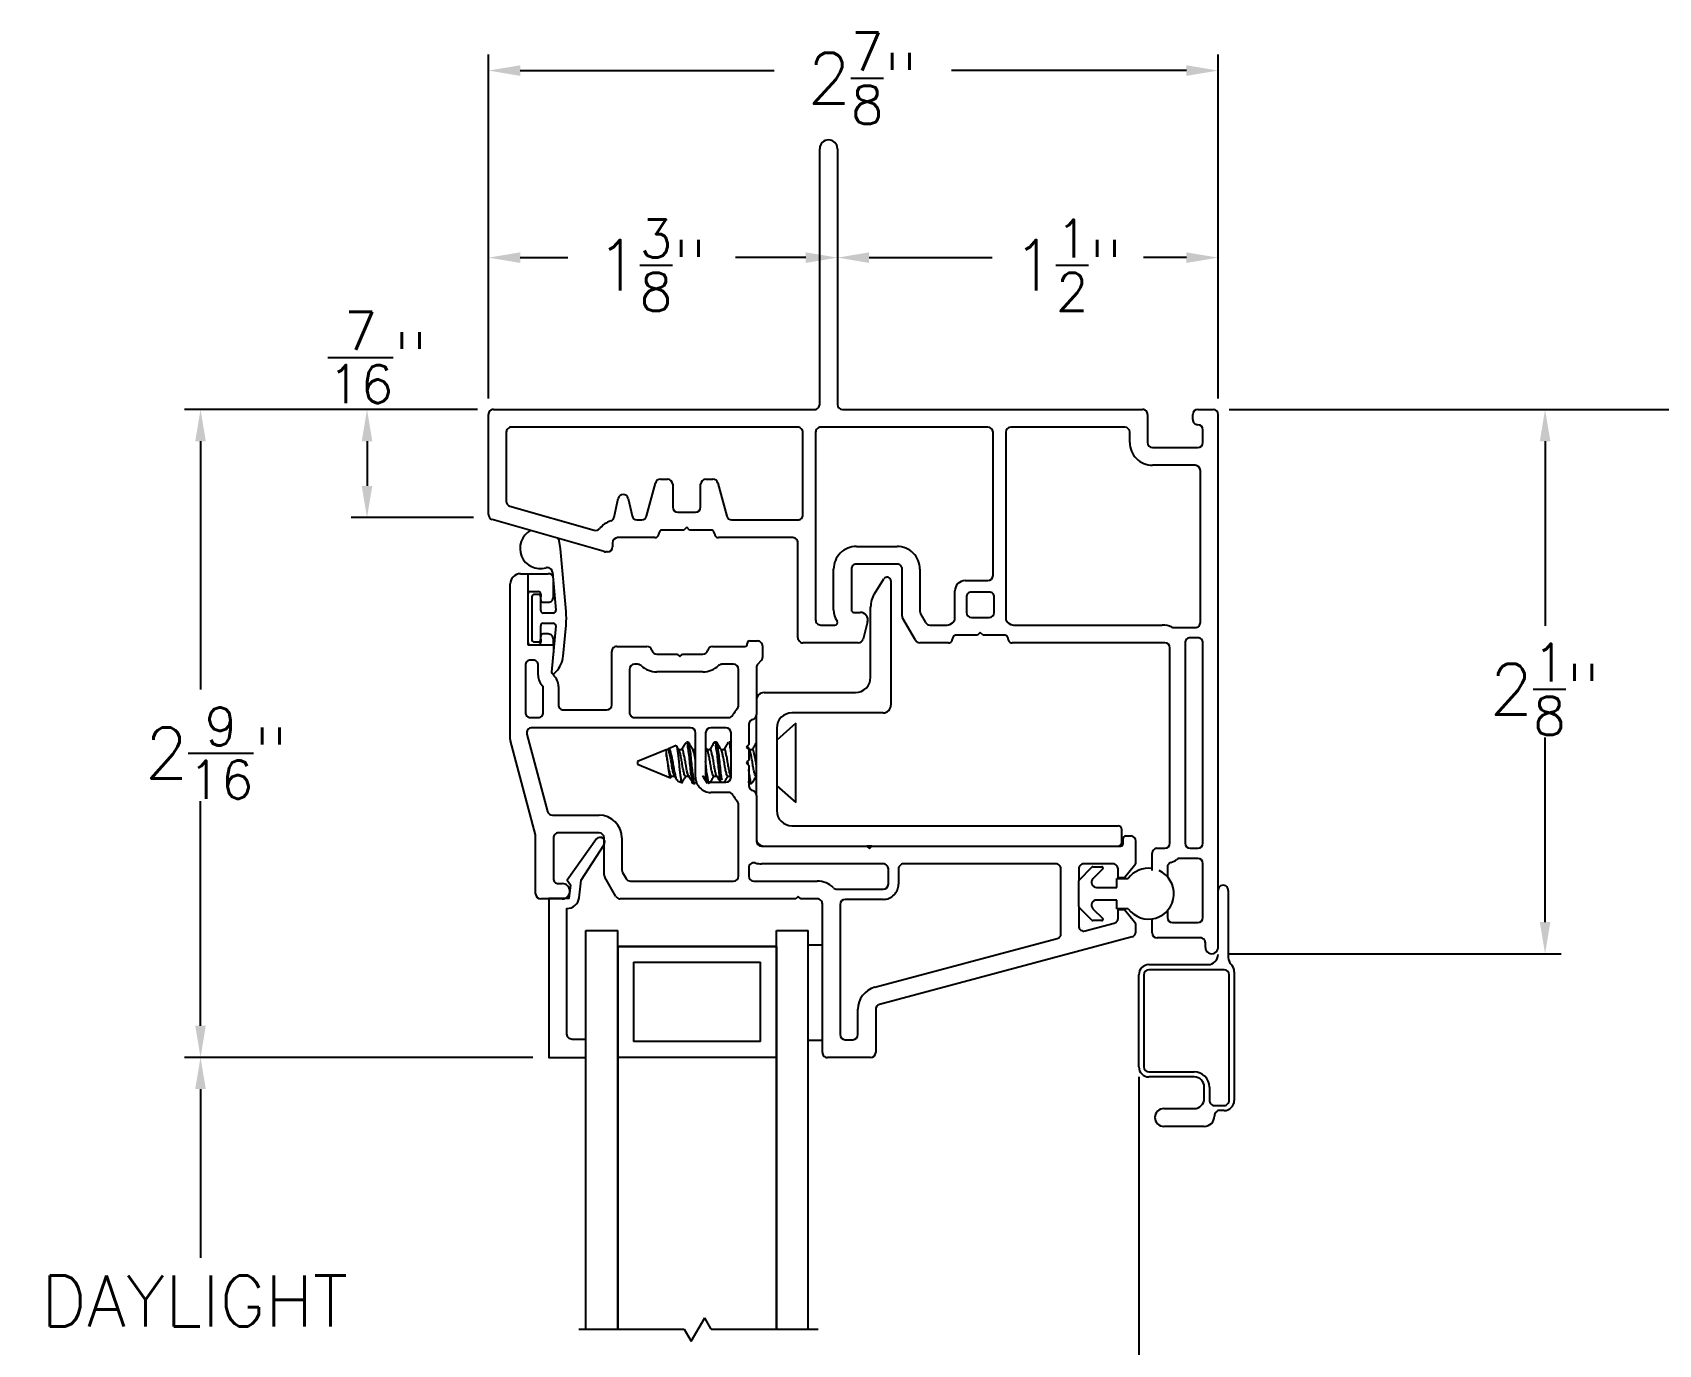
# Model space of a CAD drawing. Extents: x 50.9 to 61.7, y 12.6 to 36.7.
# Drawn here: x 50.85 to 57.26, y 31.52 to 36.69 of the extents above; entities that cross this region are included whole.
import ezdxf

# ---------------------------------------------------------------- set-up
doc = ezdxf.new("R2010")
doc.units = 0
doc.header["$LTSCALE"] = 0.3
doc.header["$MEASUREMENT"] = 0
doc.layers.get('0').update_dxf_attribs({"linetype": 'CONTINUOUS'})
doc.layers.get('Defpoints').update_dxf_attribs({"linetype": 'CONTINUOUS'})
doc.layers.add('VA5000$0$SECTION', color=7, linetype='CONTINUOUS')
doc.styles.add('ARCHITECTURAL', font='simplex.shx', dxfattribs={"height": 0.2})
doc.dimstyles.new('DIM-MMSTACKED', dxfattribs={"dimscale": 0, "dimtxt": 0.125, "dimasz": 0.125, "dimexe": 0.063, "dimexo": 0.063, "dimgap": 0.07, "dimtad": 0, "dimtih": 1, "dimtoh": 1, "dimdec": 4, "dimzin": 4, "dimdsep": 46, "dimlunit": 4, "dimtxsty": 'ARCHITECTURAL', "dimcen": 0.02, "dimclrt": 7, "dimadec": 0, "dimazin": 0, "dimtfac": 0.75, "dimtdec": 4, "dimtmove": 2, "dimatfit": 3, "dimfxl": 0, "dimfrac": 1, "dimtolj": 1, "dimtzin": 4, "dimarcsym": 0})

# ---------------------------------------------------------------- blocks, each defined once
blk = doc.blocks.new('*D7')
at = {"color": 0, "lineweight": -2}
for p, q in [((54.0252, 36.1724), (54.0252, 35.7432)), ((55.5252, 35.2509), (55.5252, 35.8692)), ((54.1502, 35.8062), (54.6345, 35.8062)), ((55.4002, 35.8062), (55.2316, 35.8062))]:
    blk.add_line(p, q, dxfattribs=at)
at = {"color": 0}
for points in [[(54.1502, 35.8271), (54.1502, 35.7854), (54.0252, 35.8062)], [(55.4002, 35.8271), (55.4002, 35.7854), (55.5252, 35.8062)]]:
    blk.add_solid(points, dxfattribs=at)
at = {"layer": 'Defpoints', "color": 0}
for p in [(54.0252, 36.2354), (54.0252, 35.8062), (55.5252, 35.1879)]:
    blk.add_point(p, dxfattribs=at)
at = {"color": 7, "insert": (54.9331, 35.9562), "char_height": 0.2, "attachment_point": 2, "style": 'ARCHITECTURAL'}
blk.add_mtext('\\A1;1{\\H0.75x;\\S1/2;}"', dxfattribs=at)
blk = doc.blocks.new('*D9')
at = {"color": 0, "lineweight": -2}
for p, q in [((52.6502, 35.2509), (52.6502, 36.6063)), ((55.5252, 35.2509), (55.5252, 36.6063)), ((52.7752, 36.5433), (53.7756, 36.5433)), ((55.4002, 36.5433), (54.4752, 36.5433))]:
    blk.add_line(p, q, dxfattribs=at)
at = {"color": 0}
for points in [[(52.7752, 36.5641), (52.7752, 36.5224), (52.6502, 36.5433)], [(55.4002, 36.5641), (55.4002, 36.5224), (55.5252, 36.5433)]]:
    blk.add_solid(points, dxfattribs=at)
at = {"layer": 'Defpoints', "color": 0}
for p in [(52.6502, 36.5433), (52.6502, 35.1879), (55.5252, 35.1879)]:
    blk.add_point(p, dxfattribs=at)
at = {"color": 7, "insert": (54.1254, 36.6933), "char_height": 0.2, "attachment_point": 2, "style": 'ARCHITECTURAL'}
blk.add_mtext('\\A1;2{\\H0.75x;\\S7/8;}"', dxfattribs=at)
blk = doc.blocks.new('*D10')
at = {"color": 0, "lineweight": -2}
for p, q in [((52.6072, 35.2079), (51.4525, 35.2079)), ((51.5155, 35.0829), (51.5155, 34.1042)), ((51.5155, 32.7794), (51.5155, 33.6642)), ((52.8255, 32.6544), (51.4525, 32.6544))]:
    blk.add_line(p, q, dxfattribs=at)
at = {"color": 0}
for points in [[(51.4947, 35.0829), (51.5363, 35.0829), (51.5155, 35.2079)], [(51.4947, 32.7794), (51.5363, 32.7794), (51.5155, 32.6544)]]:
    blk.add_solid(points, dxfattribs=at)
at = {"layer": 'Defpoints', "color": 0}
for p in [(52.6702, 35.2079), (51.5155, 32.6544), (52.8885, 32.6544)]:
    blk.add_point(p, dxfattribs=at)
at = {"color": 7, "insert": (51.5785, 34.0342), "char_height": 0.2, "attachment_point": 2, "style": 'ARCHITECTURAL'}
blk.add_mtext('\\A1;2{\\H0.75x;\\S9/16;}"', dxfattribs=at)
blk = doc.blocks.new('*D13')
at = {"color": 0, "lineweight": -2}
for p, q in [((54.0252, 36.1724), (54.0252, 35.7432)), ((52.6502, 35.2509), (52.6502, 35.8692)), ((52.7752, 35.8062), (52.9627, 35.8062)), ((53.9002, 35.8062), (53.6241, 35.8062))]:
    blk.add_line(p, q, dxfattribs=at)
at = {"color": 0}
for points in [[(52.7752, 35.8271), (52.7752, 35.7854), (52.6502, 35.8062)], [(53.9002, 35.8271), (53.9002, 35.7854), (54.0252, 35.8062)]]:
    blk.add_solid(points, dxfattribs=at)
at = {"layer": 'Defpoints', "color": 0}
for p in [(54.0252, 36.2354), (52.6502, 35.8062), (52.6502, 35.1879)]:
    blk.add_point(p, dxfattribs=at)
at = {"color": 7, "insert": (53.2934, 35.9562), "char_height": 0.2, "attachment_point": 2, "style": 'ARCHITECTURAL'}
blk.add_mtext('\\A1;1{\\H0.75x;\\S3/8;}"', dxfattribs=at)
blk = doc.blocks.new('*D15')
at = {"color": 0, "lineweight": -2}
for p, q in [((52.8253, 32.6548), (51.4525, 32.6548)), ((51.5155, 32.5298), (51.5155, 31.8648)), ((51.5155, 30.5814), (51.5155, 31.1915)), ((52.8255, 30.4564), (51.4525, 30.4564))]:
    blk.add_line(p, q, dxfattribs=at)
at = {"color": 0}
for points in [[(51.4947, 32.5298), (51.5363, 32.5298), (51.5155, 32.6548)], [(51.4947, 30.5814), (51.5363, 30.5814), (51.5155, 30.4564)]]:
    blk.add_solid(points, dxfattribs=at)
at = {"layer": 'Defpoints', "color": 0}
for p in [(52.8883, 32.6548), (51.5155, 30.4564), (52.8885, 30.4564)]:
    blk.add_point(p, dxfattribs=at)
at = {"color": 7, "insert": (51.4919, 31.7948), "char_height": 0.2, "attachment_point": 2, "style": 'ARCHITECTURAL'}
blk.add_mtext('\\A1;DAYLIGHT\\POPENING', dxfattribs=at)
blk = doc.blocks.new('*D20')
at = {"color": 0, "lineweight": -2}
for p, q in [((55.5682, 35.2079), (60.5673, 35.2079)), ((60.5043, 35.0829), (60.5043, 32.1718)), ((60.5043, 28.0101), (60.5043, 31.4984)), ((55.5682, 27.8851), (60.5673, 27.8851))]:
    blk.add_line(p, q, dxfattribs=at)
at = {"color": 0}
for points in [[(60.4835, 35.0829), (60.5252, 35.0829), (60.5043, 35.2079)], [(60.4835, 28.0101), (60.5252, 28.0101), (60.5043, 27.8851)]]:
    blk.add_solid(points, dxfattribs=at)
at = {"layer": 'Defpoints', "color": 0}
for p in [(55.5052, 35.2079), (55.5052, 27.8851), (60.5043, 27.8851)]:
    blk.add_point(p, dxfattribs=at)
at = {"color": 7, "insert": (60.5043, 32.1018), "char_height": 0.2, "attachment_point": 2, "style": 'ARCHITECTURAL'}
blk.add_mtext('\\A1;FRAME\\PHEIGHT', dxfattribs=at)
blk = doc.blocks.new('*D22')
at = {"color": 0, "lineweight": -2}
for p, q in [((55.5682, 35.2079), (56.8766, 35.2079)), ((56.8136, 35.0829), (56.8136, 34.3554)), ((56.8136, 33.1879), (56.8136, 33.9154)), ((55.5632, 33.0629), (56.8766, 33.0629))]:
    blk.add_line(p, q, dxfattribs=at)
at = {"color": 0}
for points in [[(56.7928, 35.0829), (56.8345, 35.0829), (56.8136, 35.2079)], [(56.7928, 33.1879), (56.8345, 33.1879), (56.8136, 33.0629)]]:
    blk.add_solid(points, dxfattribs=at)
at = {"layer": 'Defpoints', "color": 0}
for p in [(55.5052, 35.2079), (55.5002, 33.0629), (56.8136, 33.0629)]:
    blk.add_point(p, dxfattribs=at)
at = {"color": 7, "insert": (56.8136, 34.2854), "char_height": 0.2, "attachment_point": 2, "style": 'ARCHITECTURAL'}
blk.add_mtext('\\A1;2{\\H0.75x;\\S1/8;}"', dxfattribs=at)
blk = doc.blocks.new('*D23')
at = {"color": 0, "lineweight": -2}
for p, q in [((52.6072, 35.2079), (52.1086, 35.2079)), ((52.1716, 35.0829), (52.1716, 34.9066)), ((52.5912, 34.7816), (52.1086, 34.7816))]:
    blk.add_line(p, q, dxfattribs=at)
at = {"color": 0}
for points in [[(52.1508, 35.0829), (52.1925, 35.0829), (52.1716, 35.2079)], [(52.1508, 34.9066), (52.1925, 34.9066), (52.1716, 34.7816)]]:
    blk.add_solid(points, dxfattribs=at)
at = {"layer": 'Defpoints', "color": 0}
for p in [(52.6702, 35.2079), (52.1716, 34.7816), (52.6542, 34.7816)]:
    blk.add_point(p, dxfattribs=at)
at = {"color": 7, "insert": (52.215, 35.5929), "char_height": 0.2, "attachment_point": 2, "style": 'ARCHITECTURAL'}
blk.add_mtext('\\A1;{\\H0.75x;\\S7/16;}"', dxfattribs=at)
blk = doc.blocks.new('VA5000')
at = {"layer": 'VA5000$0$SECTION', "linetype": 'Continuous'}
blk.add_lwpolyline([(-0.1501, -0.1874, 0.907322), (-0.1205, -0.2125), (-0.0053, -0.0493), (-0.0192, -0.0315), (-0.0125, 0.0231), (0.0665, 0.0231), (0.0665, 0.6491), (-0.0795, 0.6491), (-0.0795, 0.5781), (-0.0245, 0.5781, -0.414214), (-0.0045, 0.5581), (-0.0045, 0.0621, 0.385829), (-0.0521, 0.0206), (-0.0606, -0.0487), (-0.1503, -0.1878)], format="xyb", dxfattribs=at)

msp = doc.modelspace()

# ---------------------------------------------------------------- linework, layer by layer
for p, q in [((53.95519, 35.22793), (53.95519, 36.23543)), ((54.02519, 36.23543), (54.02519, 35.22793)), ((52.65019, 34.79362), (52.65019, 35.18793)), ((52.67019, 35.20793), (53.93519, 35.20793)), ((54.04519, 35.20793), (55.22719, 35.20793)), ((55.24719, 35.18793), (55.24719, 35.07793)), ((55.42519, 35.16793), (55.42519, 35.18793)), ((55.44519, 35.20793), (55.50519, 35.20793)), ((55.52519, 33.08793), (55.52519, 35.18793)), ((52.72019, 35.11793), (52.72019, 34.84637)), ((53.86919, 35.13793), (52.74019, 35.13793)), ((53.88919, 34.79293), (53.88919, 35.11793)), ((53.93919, 35.11793), (53.93919, 34.37843)), ((54.61819, 35.13793), (53.95919, 35.13793)), ((54.63819, 34.55343), (54.63819, 35.11793)), ((54.68819, 35.11793), (54.68819, 34.38441)), ((55.15719, 35.13793), (54.70819, 35.13793)), ((55.17719, 35.07793), (55.17719, 35.11793)), ((55.46519, 35.07793), (55.46519, 35.12793)), ((55.26719, 35.05793), (55.44519, 35.05793)), ((55.43519, 34.98793), (55.26719, 34.98793)), ((53.27329, 34.78776), (53.30821, 34.91811)), ((53.32753, 34.93293), (53.35619, 34.93293)), ((53.50619, 34.93293), (53.53484, 34.93293)), ((53.55416, 34.91811), (53.58909, 34.78776)), ((55.45519, 34.36843), (55.45519, 34.96793)), ((53.14519, 34.78337), (53.16157, 34.85726)), ((53.20062, 34.85726), (53.21584, 34.7886)), ((53.37619, 34.91293), (53.37619, 34.82293)), ((53.48619, 34.82293), (53.48619, 34.91293)), ((52.73467, 34.82714), (53.06726, 34.73178)), ((53.39619, 34.80293), (53.46619, 34.80293)), ((53.10648, 34.64771), (52.66467, 34.7744)), ((53.23537, 34.77293), (53.25397, 34.77293)), ((53.42019, 34.73293), (53.33619, 34.73293)), ((53.43119, 34.74393), (53.42019, 34.73293)), ((53.44219, 34.73293), (53.43119, 34.74393)), ((53.52619, 34.73293), (53.44219, 34.73293)), ((53.6084, 34.77293), (53.86919, 34.77293)), ((53.13919, 34.68293), (53.13919, 34.66693)), ((53.30619, 34.70293), (53.15919, 34.70293)), ((53.84919, 34.70293), (53.55619, 34.70293)), ((53.86919, 34.30843), (53.86919, 34.68293)), ((54.10019, 34.66843), (54.26019, 34.66843)), ((52.95598, 34.41183), (52.93439, 34.65862)), ((53.11919, 34.64693), (53.112, 34.64693)), ((54.26019, 34.59843), (54.10019, 34.59843)), ((52.77591, 34.56068), (52.80591, 34.56068)), ((52.80591, 34.56068), (52.80591, 34.28068)), ((52.80591, 34.56068), (52.88591, 34.56068)), ((52.90245, 34.56644), (52.91556, 34.41655)), ((54.01019, 34.41843), (54.01019, 34.57843)), ((54.08019, 34.57843), (54.08019, 34.41843)), ((54.17131, 34.48187), (54.20822, 34.54043)), ((54.28019, 34.39379), (54.28019, 34.57843)), ((54.35019, 34.57843), (54.35019, 34.41255)), ((54.52819, 34.53343), (54.61819, 34.53343)), ((52.73591, 33.90705), (52.73591, 34.52068)), ((52.81591, 34.49068), (52.84591, 34.49068)), ((52.82091, 34.46918), (52.82091, 34.30218)), ((52.84591, 34.47918), (52.83091, 34.47918)), ((52.85591, 34.48068), (52.85591, 34.46918)), ((52.85591, 34.41568), (52.85591, 34.46918)), ((52.90591, 34.46818), (52.90591, 34.52684)), ((54.23591, 34.53243), (54.23591, 34.04243)), ((54.48819, 34.38441), (54.48819, 34.49343)), ((54.62319, 34.48843), (54.55319, 34.48843)), ((52.86591, 34.44818), (52.88591, 34.44818)), ((52.9056, 34.40568), (52.86591, 34.40568)), ((54.09019, 34.40843), (54.11519, 34.40843)), ((54.15591, 34.15243), (54.15591, 34.42855)), ((54.53319, 34.46843), (54.53319, 34.40843)), ((54.64319, 34.40843), (54.64319, 34.46843)), ((52.85591, 34.30218), (52.85591, 34.35568)), ((52.86591, 34.36568), (52.90558, 34.36568)), ((52.91554, 34.35477), (52.89888, 34.17213)), ((52.94474, 34.23625), (52.95588, 34.35844)), ((53.95919, 34.35843), (54.01535, 34.35843)), ((54.14416, 34.37067), (54.1261, 34.30326)), ((54.33215, 34.29843), (54.28286, 34.38379)), ((54.35286, 34.40255), (54.37256, 34.36843)), ((54.38988, 34.35843), (54.45783, 34.35843)), ((54.46783, 34.36111), (54.47819, 34.36709)), ((54.55319, 34.38843), (54.62319, 34.38843)), ((54.69819, 34.36709), (54.70854, 34.36111)), ((54.71854, 34.35843), (55.30519, 34.35843)), ((55.35101, 34.34843), (55.43519, 34.34843)), ((52.80591, 34.28068), (52.81591, 34.28068)), ((52.81591, 34.28068), (52.84591, 34.28068)), ((52.83091, 34.29218), (52.84591, 34.29218)), ((52.84591, 34.28068), (52.90591, 34.28068)), ((52.85591, 34.30218), (52.85591, 34.29068)), ((52.88591, 34.32318), (52.86591, 34.32318)), ((52.90591, 34.28068), (52.90591, 34.30318)), ((52.90591, 34.28068), (52.90591, 34.24922)), ((53.66982, 34.28393), (53.66982, 34.28593)), ((53.67982, 34.29593), (53.70982, 34.29593)), ((54.10678, 34.28843), (53.88919, 34.28843)), ((54.46319, 34.28843), (54.34947, 34.28843)), ((54.57719, 34.31843), (54.49319, 34.31843)), ((54.58819, 34.32943), (54.57719, 34.31843)), ((54.59919, 34.31843), (54.58819, 34.32943)), ((54.68319, 34.31843), (54.59919, 34.31843)), ((55.31519, 34.28843), (54.71319, 34.28843)), ((55.39519, 34.28843), (55.39519, 33.49893)), ((55.44519, 34.30843), (55.41519, 34.30843)), ((55.46519, 33.49893), (55.46519, 34.28843)), ((52.82591, 34.22068), (52.81591, 34.22068)), ((53.13591, 34.04393), (53.13591, 34.25393)), ((53.15591, 34.27393), (53.27482, 34.27393)), ((53.31355, 34.24393), (53.39419, 34.24393)), ((53.39419, 34.24393), (53.40419, 34.23393)), ((53.40419, 34.23393), (53.41419, 34.24393)), ((53.41419, 34.24393), (53.49482, 34.24393)), ((53.53355, 34.27393), (53.65982, 34.27393)), ((53.72396, 34.21698), (53.71177, 34.20479)), ((53.72982, 34.27593), (53.72982, 34.23112)), ((55.33519, 33.49893), (55.33519, 34.26843)), ((52.79591, 34.20068), (52.79591, 34.01393)), ((52.84591, 34.16068), (52.84591, 34.20068)), ((52.90591, 34.16595), (52.90591, 34.16068)), ((52.90875, 34.16751), (52.91586, 34.17462)), ((53.20591, 34.18393), (53.20591, 34.01393)), ((53.23805, 34.20393), (53.22591, 34.20393)), ((53.49482, 34.17393), (53.31355, 34.17393)), ((53.61591, 34.20393), (53.57032, 34.20393)), ((53.63591, 34.04256), (53.63591, 34.18393)), ((53.70591, 34.19065), (53.70591, 34.0058)), ((52.86591, 34.01393), (52.86591, 34.11596)), ((52.92591, 34.11596), (52.92591, 34.04393)), ((53.73591, 34.09243), (54.09591, 34.09243)), ((52.94591, 34.02393), (53.11591, 34.02393)), ((52.81591, 33.99393), (52.84591, 33.99393)), ((53.22591, 33.99393), (53.5964, 33.99393)), ((53.67591, 33.96707), (53.67591, 33.88743)), ((53.70591, 33.68707), (53.70591, 34.0058)), ((53.86184, 33.97143), (53.78591, 33.90543)), ((54.20591, 34.01243), (53.84591, 34.01243)), ((53.86184, 33.65943), (53.86184, 33.97143)), ((52.83524, 33.53196), (52.73659, 33.9019)), ((52.80187, 33.92878), (52.88307, 33.62428)), ((53.44591, 33.95393), (52.82119, 33.95393)), ((53.43692, 33.89743), (53.42997, 33.89743)), ((53.46591, 33.75893), (53.46591, 33.93393)), ((53.50591, 33.93393), (53.50591, 33.75893)), ((53.58591, 33.95393), (53.52591, 33.95393)), ((53.54803, 33.89743), (53.54109, 33.89743)), ((53.60359, 33.89743), (53.59664, 33.89743)), ((53.60531, 33.89548), (53.60359, 33.89585)), ((53.60591, 33.8949), (53.60529, 33.89596)), ((53.60591, 33.75893), (53.60591, 33.93393)), ((53.78591, 33.95243), (53.78591, 33.62743)), ((53.35014, 33.86736), (53.23684, 33.82043)), ((53.35706, 33.86736), (53.35014, 33.86736)), ((53.35014, 33.86736), (53.35014, 33.8521)), ((53.38917, 33.88353), (53.359, 33.87103)), ((53.41261, 33.86736), (53.40006, 33.86736)), ((53.46591, 33.86736), (53.45562, 33.86736)), ((53.51264, 33.86491), (53.50591, 33.87615)), ((53.52372, 33.86736), (53.51117, 33.86736)), ((53.57928, 33.86736), (53.56673, 33.86736)), ((53.67591, 33.88743), (53.66591, 33.87743)), ((53.66591, 33.87743), (53.67591, 33.86743)), ((53.67591, 33.86743), (53.67591, 33.82543)), ((53.69039, 33.86736), (53.67784, 33.86736)), ((53.23684, 33.82043), (53.23684, 33.81043)), ((53.23684, 33.81043), (53.36689, 33.75656)), ((53.60456, 33.76561), (53.60581, 33.7635)), ((53.67591, 33.82543), (53.66591, 33.81543)), ((53.66591, 33.81543), (53.67591, 33.80543)), ((53.67396, 33.80738), (53.67218, 33.82406)), ((53.67591, 33.80543), (53.67591, 33.7258)), ((53.37095, 33.7635), (53.38358, 33.7635)), ((53.39545, 33.74473), (53.41138, 33.73813)), ((53.4265, 33.7635), (53.43915, 33.7635)), ((53.45775, 33.73343), (53.4647, 33.73343)), ((53.4664, 33.7349), (53.47144, 33.74343)), ((53.50673, 33.75663), (53.50591, 33.76164)), ((53.52591, 33.73893), (53.58591, 33.73893)), ((53.53761, 33.7635), (53.55026, 33.7635)), ((53.59317, 33.7635), (53.60581, 33.7635)), ((53.67591, 33.73891), (53.67836, 33.73474)), ((53.67997, 33.73343), (53.68692, 33.73343)), ((53.70428, 33.7635), (53.70591, 33.7635)), ((53.78591, 33.72543), (53.86184, 33.65943)), ((53.5964, 33.69893), (53.52591, 33.69893)), ((53.63591, 33.36943), (53.63591, 33.6503)), ((53.70591, 33.68707), (53.70591, 33.50743)), ((52.90239, 33.60943), (53.08591, 33.60943)), ((52.83591, 33.29943), (52.83591, 33.52681)), ((52.90591, 33.51943), (52.90591, 33.35943)), ((53.08591, 33.53943), (52.92591, 33.53943)), ((53.10591, 33.37479), (53.10591, 33.51943)), ((53.17591, 33.51943), (53.17591, 33.39355)), ((53.84591, 33.56743), (55.13091, 33.56743)), ((55.14591, 33.50243), (55.14591, 33.55243)), ((55.15091, 33.49743), (55.15091, 33.51743)), ((55.16091, 33.52743), (55.18091, 33.52743)), ((53.72591, 33.48743), (54.14091, 33.48743)), ((54.14091, 33.48743), (54.15091, 33.47743)), ((54.16091, 33.48743), (54.14091, 33.48743)), ((54.15091, 33.47743), (54.16091, 33.48743)), ((54.16091, 33.48743), (55.14091, 33.48743)), ((55.20091, 33.42334), (55.20091, 33.50743)), ((55.26519, 33.39093), (55.26519, 33.45893)), ((55.28519, 33.47893), (55.31519, 33.47893)), ((55.41519, 33.47893), (55.44519, 33.47893)), ((53.17859, 33.38355), (53.19252, 33.35943)), ((53.67591, 33.4016), (53.67591, 33.36943)), ((54.20591, 33.41743), (53.72591, 33.41743)), ((54.22591, 33.33743), (54.22591, 33.39743)), ((54.26591, 33.39743), (54.26591, 33.33743)), ((54.88591, 33.41743), (54.28591, 33.41743)), ((54.90591, 33.143), (54.90591, 33.39743)), ((54.97591, 33.39743), (54.97591, 33.35029)), ((54.97738, 33.35382), (55.02802, 33.40447)), ((55.11091, 33.41743), (54.99591, 33.41743)), ((55.03156, 33.40593), (55.06691, 33.40593)), ((55.07045, 33.3974), (55.03213, 33.35907)), ((55.13091, 33.36243), (55.13091, 33.39743)), ((55.19623, 33.41048), (55.15591, 33.36243)), ((55.32519, 33.40354), (55.32519, 33.36689)), ((55.44519, 33.43893), (55.37519, 33.43893)), ((55.46519, 33.20593), (55.46519, 33.41893)), ((52.92591, 33.33943), (52.94091, 33.33943)), ((53.1521, 33.28943), (53.10859, 33.36479)), ((53.20984, 33.34943), (53.61591, 33.34943)), ((53.69591, 33.34943), (53.94591, 33.34943)), ((54.02348, 33.31743), (54.20591, 33.31743)), ((54.97591, 33.24957), (54.97591, 33.35029)), ((55.04627, 33.32493), (55.12591, 33.32493)), ((55.12591, 33.32493), (55.12591, 33.35993)), ((55.12591, 33.35993), (55.17091, 33.35993)), ((55.15591, 33.36243), (55.13091, 33.36243)), ((52.94091, 33.27943), (52.85591, 33.27943)), ((53.86091, 33.27943), (53.16942, 33.27943)), ((53.87091, 33.28943), (53.86091, 33.27943)), ((53.88091, 33.27943), (53.87091, 33.28943)), ((53.94591, 33.27943), (53.88091, 33.27943)), ((53.96591, 32.67443), (53.96591, 33.25943)), ((54.03591, 33.25743), (54.03591, 32.74443)), ((54.20591, 33.27743), (54.05591, 33.27743)), ((55.12591, 33.27493), (55.04627, 33.27493)), ((55.12591, 33.23993), (55.12591, 33.27493)), ((55.56519, 33.31293), (55.56519, 33.04875)), ((54.97591, 33.24957), (54.97591, 33.17247)), ((55.02802, 33.19539), (54.97738, 33.24604)), ((55.06691, 33.19393), (55.03156, 33.19393)), ((55.03213, 33.24079), (55.07045, 33.20247)), ((55.17091, 33.23993), (55.12591, 33.23993)), ((55.13091, 33.20328), (55.13091, 33.23743)), ((55.13091, 33.23743), (55.15591, 33.23743)), ((55.15591, 33.23743), (55.19623, 33.18938)), ((55.26519, 33.14593), (55.26519, 33.20095)), ((55.32519, 33.23297), (55.32519, 33.20593)), ((53.03446, 32.72543), (53.03446, 33.15443)), ((53.03446, 33.15443), (53.15946, 33.15443)), ((53.15946, 33.09193), (53.15946, 33.15443)), ((53.78446, 33.15443), (53.90946, 33.15443)), ((53.78446, 33.09193), (53.78446, 33.15443)), ((53.90946, 31.58428), (53.90946, 33.15443)), ((54.17262, 32.93116), (54.89109, 33.12368)), ((55.18609, 33.13025), (54.19074, 32.86355)), ((55.00109, 33.15315), (55.11609, 33.18397)), ((55.20091, 33.14957), (55.20091, 33.17652)), ((55.45519, 33.12593), (55.28519, 33.12593)), ((55.34519, 33.18593), (55.44519, 33.18593)), ((53.15946, 31.58428), (53.15946, 33.09193)), ((53.78446, 33.09193), (53.15946, 33.09193)), ((53.78446, 31.58428), (53.78446, 33.09193)), ((53.96591, 33.09643), (53.90946, 33.09643)), ((55.47519, 33.08793), (55.47519, 33.10593)), ((53.22196, 33.02943), (53.22196, 32.71693)), ((53.22196, 33.02943), (53.72196, 33.02943)), ((53.72196, 32.71693), (53.72196, 33.02943)), ((55.25269, 33.02043), (55.48519, 33.02043)), ((55.54869, 33.00043), (55.25269, 33.00043)), ((55.21269, 32.61793), (55.21269, 32.98043)), ((55.23269, 32.98043), (55.23269, 32.61793)), ((55.56869, 32.48543), (55.56869, 32.98043)), ((55.58869, 32.99211), (55.58869, 32.48543)), ((54.10591, 32.74443), (54.10591, 32.84423)), ((54.17591, 32.84423), (54.17591, 32.67443)), ((53.72196, 32.71693), (53.22196, 32.71693)), ((53.96591, 32.72143), (53.90946, 32.72143)), ((54.05591, 32.72443), (54.08591, 32.72443)), ((53.03446, 31.58428), (53.03446, 32.65443)), ((53.78446, 32.65443), (53.15946, 32.65443)), ((54.15591, 32.65443), (53.98591, 32.65443)), ((55.21269, 32.57793), (55.21269, 30.68304)), ((55.25269, 32.59793), (55.43069, 32.59793)), ((55.43069, 32.57793), (55.25269, 32.57793)), ((55.47069, 32.49293), (55.47069, 32.53793)), ((55.49069, 32.53793), (55.49069, 32.48543)), ((55.31119, 32.45293), (55.43069, 32.45293)), ((55.51069, 32.46543), (55.54869, 32.46543)), ((55.51069, 32.42543), (55.51069, 32.42293)), ((55.54869, 32.44543), (55.53069, 32.44543)), ((55.47069, 32.38293), (55.31119, 32.38293)), ((53.44941, 31.53639), (53.50241, 31.62819)), ((53.52776, 31.58428), (53.50241, 31.62819)), ((53.00647, 31.58428), (53.42176, 31.58428)), ((53.42176, 31.58428), (53.44941, 31.53639)), ((53.52776, 31.58428), (53.94983, 31.58428))]:
    msp.add_line(p, q)
at = {"linetype": 'Continuous'}
msp.add_line((52.95946, 32.77227), (52.95946, 33.22368), dxfattribs=at)
at = {"color": 0}
for p, q in [((53.15946, 33.09193), (53.78446, 33.09193)), ((53.15946, 33.09193), (53.78446, 33.09193)), ((53.15946, 33.09193), (53.15946, 31.58428)), ((53.15946, 33.09193), (53.78446, 33.09193)), ((53.15946, 33.09193), (53.15946, 31.58428)), ((53.15946, 33.09193), (53.78446, 33.09193)), ((53.15946, 33.09193), (53.15946, 31.58428)), ((53.78446, 33.09193), (53.78446, 31.58428)), ((53.78446, 33.09193), (53.78446, 31.58428)), ((53.78446, 33.09193), (53.78446, 31.58428))]:
    msp.add_line(p, q, dxfattribs=at)
at = {"flags": 128}
msp.add_lwpolyline([(52.93439, 34.65862), (52.92831, 34.6913), (52.92406, 34.70002)], dxfattribs=at)
for centre, radius, start, end in [((53.99019, 36.23543), 0.035, 0.000286, 179.999714), ((52.67019, 35.18793), 0.02, 89.999746, 180.001935), ((53.93519, 35.22793), 0.02, 269.99578, 0.001699), ((54.04519, 35.22793), 0.02, 180.001781, 270.00074), ((55.22719, 35.18793), 0.02, 359.998915, 89.999404), ((55.44519, 35.18793), 0.02, 90.003309, 179.998372), ((55.50519, 35.18793), 0.02, 359.99978, 89.99938), ((52.74019, 35.11793), 0.02, 90.000596, 180.001085), ((53.86919, 35.11793), 0.02, 359.999339, 89.99982), ((53.95919, 35.11793), 0.02, 90.000596, 180.001085), ((54.61819, 35.11793), 0.02, 359.99956, 89.99918), ((54.70819, 35.11793), 0.02, 90.003302, 179.997958), ((55.15718, 35.11793), 0.02, 0.001628, 89.996691), ((55.44518, 35.16793), 0.02, 179.998301, 270.00338), ((55.44518, 35.12793), 0.02, 0.001628, 89.997532), ((55.26718, 35.07793), 0.09, 179.999489, 270.000885), ((55.26719, 35.07793), 0.02, 179.99978, 269.99938), ((55.44518, 35.07793), 0.02, 270.002468, 359.998372), ((55.43518, 34.96793), 0.02, 0.001628, 89.996691), ((53.32753, 34.91293), 0.02, 90.001022, 164.999648), ((53.35619, 34.91293), 0.02, 359.999255, 89.999064), ((53.50619, 34.91293), 0.02, 90.003309, 179.998372), ((53.53484, 34.91293), 0.02, 14.998757, 90.000572), ((53.18109, 34.85293), 0.02, 12.501618, 167.498382), ((52.67018, 34.79362), 0.02, 179.996748, 254.003327), ((52.74018, 34.84637), 0.02, 179.997857, 254.003334), ((53.39619, 34.82293), 0.02, 179.99978, 269.99938), ((53.46619, 34.82293), 0.02, 270.00062, 0.00022), ((53.86919, 34.79293), 0.02, 269.99578, 0.001699), ((52.85441, 34.66066), 0.08, 118.533117, 286.327283), ((53.07278, 34.751), 0.02, 253.999579, 321.768826), ((53.15918, 34.68295), 0.08998, 107.742326, 141.774807), ((53.12566, 34.7877), 0.02, 287.745397, 347.503545), ((53.23537, 34.79293), 0.02, 192.501158, 270.000586), ((53.25397, 34.79293), 0.02, 269.998483, 345.002188), ((53.33618, 34.71793), 0.015, 89.997368, 180.001512), ((53.52619, 34.71793), 0.015, 359.998488, 90.002632), ((53.6084, 34.79293), 0.02, 194.99426, 270.005069), ((53.11919, 34.66693), 0.02, 270.00102, 0.000661), ((53.15919, 34.68293), 0.02, 90.002818, 179.998022), ((53.30619, 34.71793), 0.015, 269.999233, 359.999647), ((53.55618, 34.71793), 0.015, 179.998124, 270.002996), ((53.84919, 34.68293), 0.02, 359.998065, 90.000254), ((54.10018, 34.57843), 0.09, 89.999685, 180.000035), ((54.26019, 34.57843), 0.09, 0.000059, 90.000221), ((53.112, 34.667), 0.02007, 254.030776, 269.977143), ((54.10018, 34.57843), 0.02, 89.9962, 180.001699), ((54.26019, 34.57843), 0.02, 359.998715, 90.003386), ((52.77591, 34.52068), 0.04, 90.00062, 180.00022), ((52.88253, 34.56469), 0.02, 5.001733, 106.327154), ((52.88591, 34.54068), 0.02, 25.633636, 89.994229), ((54.22091, 34.53243), 0.015, 0.000486, 147.78016), ((54.52819, 34.49343), 0.04, 89.999751, 179.999829), ((54.61818, 34.55343), 0.02, 270.002888, 359.998372), ((52.81591, 34.48068), 0.01, 90.00024, 180.001441), ((52.83091, 34.46918), 0.01, 90.008477, 179.993204), ((52.84591, 34.48068), 0.01, 0.004939, 89.99338), ((52.84591, 34.46918), 0.01, 0.006796, 89.991523), ((54.25591, 34.42855), 0.09999, 147.777279, 180.00107), ((54.55318, 34.46843), 0.02, 89.9962, 180.001699), ((54.62319, 34.46843), 0.02, 0.000924, 90.001177), ((52.86591, 34.45818), 0.01, 179.998317, 270.000003), ((52.86591, 34.41568), 0.01, 179.99532, 270.002999), ((52.88591, 34.46818), 0.02, 269.996608, 0.000871), ((52.9056, 34.41568), 0.01, 270.000665, 4.994685), ((52.65714, 34.38568), 0.29998, 354.788978, 5.000117), ((54.09019, 34.41843), 0.08, 179.999596, 213.748957), ((54.09019, 34.41843), 0.01, 179.998999, 269.99932), ((54.11519, 34.37843), 0.03, 345.000372, 89.999771), ((54.37019, 34.41255), 0.02, 180.001603, 209.997068), ((54.55319, 34.40843), 0.02, 179.99939, 269.99935), ((54.62318, 34.40843), 0.02, 270.002888, 359.998372), ((52.86591, 34.35568), 0.01, 89.997001, 179.997957), ((52.90558, 34.35568), 0.01, 354.79134, 90.004194), ((53.95918, 34.37843), 0.02, 179.998301, 270.00338), ((54.01535, 34.36843), 0.01, 269.994502, 33.750551), ((54.30019, 34.39379), 0.02, 180.003195, 209.998837), ((54.38988, 34.37844), 0.02, 210.005813, 269.998685), ((54.45782, 34.37845), 0.02001, 270.005481, 299.985769), ((54.46819, 34.38441), 0.02, 299.995059, 0.004764), ((54.70818, 34.38441), 0.02, 179.995199, 240.004977), ((54.71855, 34.37845), 0.02001, 240.014231, 269.994519), ((55.30518, 34.26844), 0.09, 65.378103, 89.999206), ((55.35101, 34.36842), 0.01998, 245.374662, 270.014907), ((55.43519, 34.36843), 0.02, 269.99662, 0.001699), ((52.81591, 34.29068), 0.01, 180.004939, 269.99338), ((52.83091, 34.30218), 0.01, 180.002043, 270.002999), ((52.84591, 34.30218), 0.01, 269.997001, 359.997957), ((52.84591, 34.29068), 0.01, 270.00662, 359.995061), ((52.86591, 34.31318), 0.01, 89.993244, 180.001714), ((52.88591, 34.30318), 0.02, 359.999682, 90.002839), ((53.65982, 34.28393), 0.01, 269.993244, 0.001714), ((53.67982, 34.28593), 0.01, 90.008284, 179.991716), ((53.70982, 34.27593), 0.02, 359.998915, 89.999404), ((53.88918, 34.30843), 0.02, 179.999973, 270.002548), ((54.10678, 34.30843), 0.02, 269.998344, 345.001906), ((54.34947, 34.30843), 0.02, 210.000218, 269.998878), ((54.46319, 34.30343), 0.015, 269.998118, 0.000761), ((54.49319, 34.30343), 0.015, 89.99867, 180.000209), ((54.68319, 34.30343), 0.015, 359.999791, 90.00133), ((54.71318, 34.30343), 0.015, 179.999239, 270.001882), ((55.31518, 34.26843), 0.02, 0.001628, 89.997532), ((55.41518, 34.28843), 0.02, 89.99662, 180.001699), ((55.44519, 34.28843), 0.02, 359.995944, 90.006577), ((52.81591, 34.20068), 0.02, 89.997498, 179.999981), ((52.82591, 34.20068), 0.02, 359.999682, 90.002839), ((52.84515, 34.24534), 0.1, 315.000491, 354.789627), ((53.15591, 34.25393), 0.02, 90.00068, 180.001001), ((53.27482, 34.25393), 0.02, 14.478167, 89.996441), ((53.31355, 34.26393), 0.02, 194.474841, 270.003266), ((53.49482, 34.26393), 0.02, 270.002817, 345.519076), ((53.53355, 34.25393), 0.02, 90.008611, 165.516781), ((53.70982, 34.23112), 0.02, 315.000956, 359.999175), ((52.90591, 34.16068), 0.06, 179.999377, 228.189072), ((52.90465, 34.17161), 0.00579, 174.797509, 314.991419), ((52.86591, 34.11596), 0.06, 0.000759, 48.18769), ((53.22591, 34.18393), 0.02, 90.000936, 180.000745), ((53.23805, 34.18393), 0.02, 46.660632, 89.996007), ((53.31355, 34.26394), 0.09001, 226.659792, 269.99788), ((53.49482, 34.26394), 0.09001, 270.002105, 313.34041), ((53.57032, 34.18393), 0.02, 90.005413, 133.337948), ((53.61591, 34.18393), 0.02, 359.99978, 89.99938), ((53.72591, 34.19065), 0.02, 135.000956, 179.999175), ((54.09591, 34.15243), 0.06, 270.000505, 359.999495), ((53.73591, 34.06243), 0.03, 90.000266, 179.998614), ((52.94591, 34.04393), 0.02, 179.99529, 270.00387), ((53.11591, 34.04393), 0.02, 270.00062, 0.00022), ((53.69593, 33.96706), 0.09001, 136.660061, 154.782303), ((53.61592, 34.04256), 0.02, 316.656547, 0.001367), ((54.20592, 34.04243), 0.03, 269.996918, 0.001961), ((52.81591, 34.01393), 0.02, 179.999129, 270.003392), ((52.84592, 34.01393), 0.02, 269.992802, 0.005517), ((53.22591, 34.01393), 0.02, 179.998301, 270.00338), ((53.5964, 34.01393), 0.02, 269.995327, 334.78548), ((53.69591, 33.96707), 0.02, 104.476719, 179.999463), ((53.68591, 34.0058), 0.02, 284.482505, 359.997038), ((53.84591, 33.95243), 0.06, 90.000744, 179.999256), ((52.75592, 33.90705), 0.02001, 180.004803, 194.931903), ((52.82119, 33.93393), 0.02, 89.996941, 194.933072), ((53.44591, 33.93393), 0.02, 0.001781, 90.00074), ((53.52591, 33.93393), 0.02, 90.0001, 179.998219), ((53.58591, 33.93393), 0.02, 0.001781, 90.00074), ((53.52591, 33.75893), 0.06, 179.999847, 269.999873), ((53.52591, 33.75893), 0.02, 180.001628, 269.996691), ((53.58591, 33.75893), 0.02, 270.00062, 0.00022), ((53.69592, 33.7258), 0.02, 180.002962, 255.517495), ((53.68591, 33.68707), 0.02, 0.000537, 75.523281), ((53.5964, 33.67893), 0.02, 25.220906, 89.998288), ((53.69589, 33.72578), 0.08998, 205.214407, 223.344209), ((53.61591, 33.6503), 0.02, 0.002267, 43.339819), ((52.90239, 33.62943), 0.02, 194.927688, 270.006109), ((53.08591, 33.51943), 0.09, 359.999874, 89.999752), ((53.84591, 33.62743), 0.06, 180.000744, 269.999256), ((52.81591, 33.52681), 0.02001, 0.004803, 14.931903), ((52.92591, 33.51943), 0.02, 90.000596, 180.001085), ((53.08591, 33.51943), 0.02, 0.002456, 89.996704), ((53.73591, 33.51743), 0.03, 179.999145, 269.999734), ((55.13091, 33.55243), 0.015, 0.006168, 89.994952), ((55.16091, 33.51743), 0.01, 90.00024, 180.001441), ((55.18091, 33.50743), 0.02, 359.99978, 89.99938), ((53.72591, 33.50743), 0.02, 180.001628, 269.997532), ((55.13091, 33.50243), 0.015, 270.005047, 359.998314), ((55.14091, 33.49743), 0.01, 270.006595, 359.993405), ((55.28519, 33.45893), 0.02, 90.00068, 180.001001), ((55.31518, 33.49893), 0.02, 270.002468, 359.998372), ((55.41519, 33.49893), 0.02, 180.001628, 269.996691), ((55.44518, 33.49893), 0.02, 270.002468, 359.998372), ((53.19591, 33.39355), 0.02, 180.000726, 209.999513), ((53.69591, 33.4016), 0.02, 74.168952, 180.002746), ((53.72591, 33.50743), 0.09, 254.172569, 269.999782), ((54.20592, 33.39743), 0.02, 359.995554, 90.006547), ((54.28591, 33.39743), 0.02, 89.9962, 180.001699), ((54.88592, 33.39743), 0.02, 359.995554, 90.006547), ((54.99591, 33.39743), 0.02, 89.9962, 180.001699), ((55.03156, 33.40093), 0.005, 89.978223, 135.017589), ((55.06691, 33.40093), 0.005, 314.993185, 90.010318), ((55.11091, 33.39743), 0.02, 359.998301, 90.00422), ((55.25091, 33.29993), 0.1, 81.795561, 143.129418), ((55.25091, 33.29993), 0.1, 216.869944, 65.508992), ((55.18091, 33.42334), 0.02, 320.001021, 359.999181), ((55.34519, 33.40354), 0.02, 107.458663, 180.001513), ((55.3152, 33.49891), 0.07997, 287.454214, 306.873466), ((55.37519, 33.41892), 0.02001, 90.009681, 126.858536), ((55.44519, 33.41893), 0.02, 359.99978, 89.99938), ((52.92591, 33.35943), 0.02, 179.998999, 269.99932), ((52.94091, 33.30943), 0.03, 270.000397, 89.999603), ((53.12592, 33.37479), 0.02001, 180.002479, 209.994623), ((53.20984, 33.36943), 0.02, 210.003482, 269.995613), ((53.61591, 33.36943), 0.02, 270.00062, 0.00022), ((53.69591, 33.36943), 0.02, 179.99978, 269.99938), ((53.94592, 33.25944), 0.08999, 45.159903, 90.001794), ((54.02348, 33.33743), 0.02, 225.159956, 269.998278), ((54.20591, 33.33743), 0.06, 269.99981, 0.00019), ((54.20591, 33.33743), 0.02, 270.002888, 359.998372), ((54.98092, 33.35029), 0.005, 135.01315, 179.997063), ((55.04627, 33.34493), 0.02, 135.000967, 269.99878), ((55.54519, 33.31293), 0.02, 359.99874, 180.00126), ((52.85591, 33.29943), 0.02, 180.001628, 269.996691), ((53.16942, 33.29943), 0.02, 210.003808, 269.995288), ((53.94591, 33.25943), 0.02, 359.998301, 90.00422), ((54.05591, 33.25743), 0.02, 90.002468, 179.998372), ((55.04627, 33.25493), 0.02, 89.999295, 225.000958), ((54.98092, 33.24958), 0.005, 180.016384, 224.986847), ((55.03156, 33.19894), 0.00501, 225.044864, 269.959324), ((55.06691, 33.19893), 0.005, 270.002528, 44.999538), ((55.11091, 33.20328), 0.02, 285.000435, 359.999736), ((55.18091, 33.17652), 0.02, 0.004181, 39.998979), ((55.34519, 33.20593), 0.02, 180.001628, 269.996691), ((55.44518, 33.20593), 0.02, 270.002468, 359.998372), ((54.88591, 33.14299), 0.02, 284.999882, 0.000836), ((54.99591, 33.17247), 0.02, 179.995808, 285.003597), ((55.18091, 33.14957), 0.02, 285.004961, 359.995209), ((55.28519, 33.14593), 0.02, 180.001628, 269.996691), ((55.45519, 33.10593), 0.02, 359.998301, 90.00422), ((55.50019, 33.08793), 0.025, 179.998494, 0.001506), ((55.48519, 33.06043), 0.04, 269.999747, 359.999413), ((55.25269, 32.98043), 0.04, 90.002616, 179.998225), ((55.25269, 32.98043), 0.02, 90.001898, 179.998942), ((55.54868, 32.98043), 0.02, 0.001058, 89.998102), ((55.60519, 33.04875), 0.04, 180.000716, 225.068994), ((55.54868, 32.99211), 0.04, 0.000321, 45.067709), ((54.19591, 32.84423), 0.09, 104.999242, 180.00092), ((54.19591, 32.84423), 0.02, 105.000541, 180.000177), ((54.05591, 32.74443), 0.02, 180.001781, 270.00074), ((54.08591, 32.74443), 0.02, 269.99968, 359.998219), ((53.98591, 32.67443), 0.02, 179.99494, 270.00422), ((54.15591, 32.67443), 0.02, 270.00065, 0.00061), ((55.25269, 32.61793), 0.04, 180.000587, 270.000253), ((55.25269, 32.61793), 0.02, 180.001058, 269.998102), ((55.43068, 32.53793), 0.06, 0.000744, 89.999256), ((55.43068, 32.53793), 0.04, 0.001058, 89.997682), ((55.43069, 32.49293), 0.04, 269.999449, 0.00013), ((55.51068, 32.48543), 0.02, 179.998681, 270.003), ((55.54869, 32.48543), 0.04, 269.999449, 0.00013), ((55.54869, 32.48543), 0.02, 269.99616, 0.001319), ((55.31119, 32.41793), 0.035, 90, 270), ((55.47068, 32.42293), 0.04, 270.002318, 359.998942), ((55.53068, 32.42543), 0.02, 89.99616, 180.00468)]:
    msp.add_arc(centre, radius, start, end)
for points, knots in [([(53.42818, 33.89579), (53.42513, 33.89057), (53.41958, 33.88107), (53.41394, 33.87162), (53.4114, 33.86736)], [0, 0, 0, 0, 0.5494497, 1, 1, 1, 1]), ([(53.45775, 33.73501), (53.4572, 33.73486), (53.45267, 33.7336), (53.45373, 33.753), (53.44802, 33.7689), (53.44604, 33.79886), (53.44233, 33.82828), (53.43989, 33.858), (53.43462, 33.87702), (53.43605, 33.89493), (53.43068, 33.89574), (53.42997, 33.89585)], [0, 0, 0, 0, 0.0096718, 0.0799001, 0.2164483, 0.3921231, 0.5839513, 0.767963, 0.9056621, 0.9877025, 1, 1, 1, 1]), ([(53.4647, 33.73501), (53.46415, 33.73486), (53.45961, 33.7336), (53.46068, 33.753), (53.45496, 33.7689), (53.45298, 33.79886), (53.44927, 33.82828), (53.44684, 33.858), (53.44156, 33.87702), (53.443, 33.89493), (53.43762, 33.89574), (53.43692, 33.89585)], [0, 0, 0, 0, 0.0096719, 0.0799007, 0.216449, 0.392124, 0.5839524, 0.7679643, 0.9056633, 0.9877042, 1, 1, 1, 1]), ([(53.45708, 33.86491), (53.454, 33.87005), (53.4478, 33.88037), (53.44169, 33.89075), (53.43862, 33.89596)], [0, 0, 0, 0, 0.4974629, 1, 1, 1, 1]), ([(53.53929, 33.89579), (53.53624, 33.89057), (53.53069, 33.88107), (53.52505, 33.87162), (53.52252, 33.86736)], [0, 0, 0, 0, 0.5494497, 1, 1, 1, 1]), ([(53.56713, 33.73524), (53.56603, 33.73878), (53.56269, 33.74957), (53.56007, 33.77052), (53.55686, 33.79828), (53.55342, 33.82863), (53.5513, 33.8573), (53.54503, 33.87854), (53.54828, 33.89342), (53.53964, 33.89727), (53.53934, 33.89568), (53.53928, 33.89539)], [0, 0, 0, 0, 0.0666309, 0.2029789, 0.3783962, 0.5699432, 0.7536852, 0.8911822, 0.9731028, 0.9950399, 1, 1, 1, 1]), ([(53.57081, 33.747), (53.56957, 33.7541), (53.56666, 33.7708), (53.56389, 33.79836), (53.56044, 33.82841), (53.55794, 33.85798), (53.55268, 33.87703), (53.55411, 33.89493), (53.54873, 33.89574), (53.54803, 33.89585)], [0, 0, 0, 0, 0.1422137, 0.3345323, 0.5445349, 0.7459805, 0.8967256, 0.9865393, 1, 1, 1, 1]), ([(53.56819, 33.86491), (53.56511, 33.87005), (53.55891, 33.88037), (53.5528, 33.89075), (53.54973, 33.89596)], [0, 0, 0, 0, 0.4974629, 1, 1, 1, 1]), ([(53.59485, 33.89579), (53.5918, 33.89057), (53.58625, 33.88107), (53.58061, 33.87162), (53.57807, 33.86736)], [0, 0, 0, 0, 0.5494497, 1, 1, 1, 1]), ([(53.60591, 33.85584), (53.60577, 33.85709), (53.60477, 33.86599), (53.6012, 33.87693), (53.60272, 33.89494), (53.59734, 33.89574), (53.59664, 33.89585)], [0, 0, 0, 0, 0.0882158, 0.6293038, 0.95168374, 1, 1, 1, 1]), ([(53.706, 33.89587), (53.70298, 33.89071), (53.6974, 33.88119), (53.69174, 33.87171), (53.68915, 33.86736)], [0, 0, 0, 0, 0.5412166, 1, 1, 1, 1]), ([(53.35014, 33.8521), (53.35102, 33.84712), (53.35291, 33.83644), (53.35531, 33.81972), (53.35746, 33.8022), (53.35954, 33.78592), (53.36212, 33.77119), (53.36364, 33.76346), (53.36639, 33.75511), (53.36821, 33.75753), (53.36889, 33.75844)], [0, 0, 0, 0, 0.1515644, 0.3249957, 0.5070845, 0.6777122, 0.8266059, 0.9275045, 0.9727698, 1, 1, 1, 1]), ([(53.37095, 33.7645), (53.3704, 33.76438), (53.36713, 33.76367), (53.36593, 33.77533), (53.3617, 33.78611), (53.35903, 33.80481), (53.35577, 33.8238), (53.35277, 33.8399), (53.35076, 33.84919), (53.35014, 33.8521)], [0, 0, 0, 0, 0.0173271, 0.1025781, 0.2625726, 0.4665385, 0.6889125, 0.9026916, 1, 1, 1, 1]), ([(53.39572, 33.74538), (53.39462, 33.74633), (53.39028, 33.75007), (53.3886, 33.76244), (53.38388, 33.77881), (53.38044, 33.79957), (53.3767, 33.82091), (53.37284, 33.84045), (53.3685, 33.8562), (53.36646, 33.86641), (53.35997, 33.87292), (53.35755, 33.86963), (53.35637, 33.86802)], [0, 0, 0, 0, 0.0310567, 0.12283478, 0.25250379, 0.4098166, 0.57751761, 0.72427839, 0.84524961, 0.92657493, 0.96392207, 1, 1, 1, 1]), ([(53.38264, 33.76565), (53.38171, 33.76755), (53.37864, 33.77386), (53.37605, 33.78696), (53.37278, 33.80457), (53.36964, 33.82371), (53.36649, 33.84233), (53.36272, 33.8547), (53.36164, 33.86611), (53.35776, 33.86632), (53.35706, 33.86636)], [0, 0, 0, 0, 0.0599187, 0.1989527, 0.3761974, 0.5694387, 0.7552111, 0.8948051, 0.9808579, 1, 1, 1, 1]), ([(53.38932, 33.88316), (53.3901, 33.88266), (53.39369, 33.88037), (53.39367, 33.86943), (53.39671, 33.8548), (53.39868, 33.83412), (53.4011, 33.81122), (53.4033, 33.78823), (53.40493, 33.76695), (53.4089, 33.75256), (53.40787, 33.74091), (53.4113, 33.73926), (53.41175, 33.73904)], [0, 0, 0, 0, 0.0183622, 0.0844066, 0.1932864, 0.3371892, 0.5007625, 0.6632193, 0.8100497, 0.9243533, 0.990051, 1, 1, 1, 1]), ([(53.40153, 33.86491), (53.39844, 33.87004), (53.39502, 33.87572), (53.39165, 33.88142), (53.39133, 33.88196)], [0, 0, 0, 0, 0.904391, 1, 1, 1, 1]), ([(53.4265, 33.7645), (53.42595, 33.76438), (53.42269, 33.76367), (53.42148, 33.77533), (53.41726, 33.78611), (53.41456, 33.8048), (53.41141, 33.82383), (53.40769, 33.84172), (53.40554, 33.85568), (53.40236, 33.86248), (53.40128, 33.86481)], [0, 0, 0, 0, 0.0151046, 0.0894206, 0.2288929, 0.4066965, 0.6005465, 0.7869051, 0.9269392, 1, 1, 1, 1]), ([(53.43804, 33.76598), (53.43717, 33.76777), (53.43416, 33.77397), (53.43162, 33.78696), (53.42833, 33.80457), (53.42519, 33.82371), (53.42205, 33.84233), (53.41827, 33.8547), (53.41719, 33.86611), (53.41332, 33.86632), (53.41261, 33.86636)], [0, 0, 0, 0, 0.0566545, 0.1961712, 0.3740314, 0.5679432, 0.7543612, 0.8944398, 0.9807914, 1, 1, 1, 1]), ([(53.46591, 33.82864), (53.46494, 33.83353), (53.46302, 33.84324), (53.46109, 33.85568), (53.45792, 33.86248), (53.45683, 33.86481)], [0, 0, 0, 0, 0.40084495, 0.7945768, 1, 1, 1, 1]), ([(53.53761, 33.7645), (53.53706, 33.76438), (53.5338, 33.76367), (53.53259, 33.77533), (53.52837, 33.78611), (53.52567, 33.8048), (53.52252, 33.82383), (53.5188, 33.84172), (53.51665, 33.85568), (53.51348, 33.86248), (53.51239, 33.86481)], [0, 0, 0, 0, 0.0151046, 0.0894195, 0.2288919, 0.4066955, 0.6005462, 0.7869044, 0.9269391, 1, 1, 1, 1]), ([(53.54916, 33.76598), (53.54828, 33.76777), (53.54527, 33.77397), (53.54273, 33.78696), (53.53945, 33.80457), (53.5363, 33.82371), (53.53316, 33.84233), (53.52938, 33.8547), (53.5283, 33.86611), (53.52443, 33.86632), (53.52372, 33.86636)], [0, 0, 0, 0, 0.0566533, 0.1961699, 0.3740299, 0.5679419, 0.7543591, 0.8944383, 0.9807887, 1, 1, 1, 1]), ([(53.59317, 33.7645), (53.59262, 33.76438), (53.58935, 33.76367), (53.58815, 33.77533), (53.58393, 33.78611), (53.58123, 33.8048), (53.57808, 33.82383), (53.57436, 33.84172), (53.57221, 33.85568), (53.56903, 33.86248), (53.56794, 33.86481)], [0, 0, 0, 0, 0.0151073, 0.089422, 0.228894, 0.4066972, 0.6005473, 0.786905, 0.9269393, 1, 1, 1, 1]), ([(53.60471, 33.76598), (53.60384, 33.76777), (53.60082, 33.77397), (53.59828, 33.78696), (53.595, 33.80457), (53.59186, 33.82371), (53.58871, 33.84233), (53.58494, 33.8547), (53.58386, 33.86611), (53.57999, 33.86632), (53.57928, 33.86636)], [0, 0, 0, 0, 0.0566545, 0.1961713, 0.3740316, 0.567944, 0.7543615, 0.8944408, 0.9807914, 1, 1, 1, 1]), ([(53.67909, 33.86527), (53.67602, 33.87037), (53.67284, 33.87565), (53.66971, 33.88095), (53.66961, 33.88112)], [0, 0, 0, 0, 0.96716387, 1, 1, 1, 1]), ([(53.70428, 33.7645), (53.70373, 33.76438), (53.70046, 33.76367), (53.69926, 33.77533), (53.69504, 33.78611), (53.69234, 33.8048), (53.68919, 33.82383), (53.68548, 33.84172), (53.68327, 33.85586), (53.68001, 33.86281), (53.67884, 33.86531)], [0, 0, 0, 0, 0.0150293, 0.0889601, 0.2277117, 0.4045965, 0.5974453, 0.7828404, 0.9221508, 1, 1, 1, 1]), ([(53.70628, 33.804), (53.70516, 33.81066), (53.70295, 33.82371), (53.69983, 33.84233), (53.69605, 33.8547), (53.69497, 33.86611), (53.6911, 33.86632), (53.69039, 33.86636)], [0, 0, 0, 0, 0.3097796, 0.6075859, 0.831365, 0.9693138, 1, 1, 1, 1]), ([(53.38247, 33.76537), (53.38527, 33.76069), (53.3888, 33.75477), (53.3923, 33.74882), (53.39303, 33.74758)], [0, 0, 0, 0, 0.791795, 1, 1, 1, 1]), ([(53.43789, 33.76561), (53.44092, 33.76054), (53.447, 33.75034), (53.453, 33.7401), (53.45602, 33.73495)], [0, 0, 0, 0, 0.4974955, 1, 1, 1, 1]), ([(53.49345, 33.76561), (53.49647, 33.76054), (53.50256, 33.75034), (53.50856, 33.7401), (53.51158, 33.73495)], [0, 0, 0, 0, 0.4974955, 1, 1, 1, 1]), ([(53.52025, 33.73501), (53.5197, 33.73486), (53.51517, 33.7336), (53.51623, 33.753), (53.51052, 33.76891), (53.50874, 33.79567), (53.50678, 33.81278), (53.50591, 33.82032)], [0, 0, 0, 0, 0.0182251, 0.1505607, 0.4078653, 0.7388981, 1, 1, 1, 1]), ([(53.549, 33.76561), (53.55203, 33.76054), (53.55733, 33.75166), (53.56255, 33.74275), (53.56479, 33.73893)], [0, 0, 0, 0, 0.571541, 1, 1, 1, 1]), ([(53.68692, 33.73501), (53.68637, 33.73486), (53.68183, 33.7336), (53.68291, 33.75301), (53.6778, 33.76692), (53.67653, 33.78233), (53.67591, 33.78985)], [0, 0, 0, 0, 0.0279161, 0.230582, 0.6246348, 1, 1, 1, 1]), ([(53.68863, 33.73492), (53.69169, 33.74012), (53.69741, 33.74984), (53.70322, 33.7595), (53.70591, 33.764)], [0, 0, 0, 0, 0.53528259, 1, 1, 1, 1]), ([(53.36915, 33.75829), (53.36939, 33.75869), (53.37043, 33.76043), (53.37147, 33.76217), (53.37228, 33.7635)], [0, 0, 0, 0, 0.2319631, 1, 1, 1, 1]), ([(53.41085, 33.7349), (53.41391, 33.74012), (53.41954, 33.74967), (53.42525, 33.75918), (53.42784, 33.7635)], [0, 0, 0, 0, 0.54566778, 1, 1, 1, 1]), ([(53.52196, 33.7349), (53.52502, 33.74012), (53.53065, 33.74967), (53.53636, 33.75918), (53.53895, 33.7635)], [0, 0, 0, 0, 0.54566778, 1, 1, 1, 1]), ([(53.57989, 33.73893), (53.58217, 33.7428), (53.587, 33.75101), (53.59191, 33.75918), (53.5945, 33.7635)], [0, 0, 0, 0, 0.4712991, 1, 1, 1, 1]), ([(53.67997, 33.73501), (53.67942, 33.73486), (53.67579, 33.73381), (53.67586, 33.73894), (53.67591, 33.74329)], [0, 0, 0, 0, 0.1523595, 1, 1, 1, 1])]:
    msp.add_open_spline(points, degree=3, knots=knots)

# ---------------------------------------------------------------- block references
at = {"rotation": 180}
msp.add_blockref('VA5000', (52.95481, 33.30391), dxfattribs=at)

# ---------------------------------------------------------------- dimensions: what is measured, and where the dimension line sits
at = {"color": 0}
for base, p1, p2, picture, middle in [((52.65019, 36.54326), (55.52519, 35.18793), (52.65019, 35.18793), '*D9', (54.12539, 36.54326)), ((52.65019, 35.80624), (54.02519, 36.23543), (52.65019, 35.18793), '*D13', (53.29342, 35.80624)), ((54.02519, 35.80624), (55.52519, 35.18793), (54.02519, 36.23543), '*D7', (54.93306, 35.80624))]:
    dim = msp.add_linear_dim(base=base, p1=p1, p2=p2, dimstyle='DIM-MMSTACKED', override={"dimscale": 1, "dimpost": '\\X'}, dxfattribs=at)
    dim.commit()
    dim.dimension.update_dxf_attribs({"geometry": picture, "text_midpoint": middle, "dimtype": 160})
for base, p1, p2, picture, middle in [((52.1716414, 34.781584), (52.6701854, 35.2079336), (52.6542125, 34.781584), '*D23', (52.215017, 35.4428837)), ((51.5155, 32.65443), (52.67019, 35.20793), (52.88846, 32.65443), '*D10', (51.5785, 33.88418)), ((56.81364, 33.06293), (55.50519, 35.20793), (55.50019, 33.06293), '*D22', (56.81364, 34.13543))]:
    dim = msp.add_linear_dim(base=base, p1=p1, p2=p2, angle=90, dimstyle='DIM-MMSTACKED', override={"dimscale": 1, "dimpost": '\\X'}, dxfattribs=at)
    dim.commit()
    dim.dimension.update_dxf_attribs({"geometry": picture, "text_midpoint": middle, "dimtype": 160})
for base, p1, p2, text, picture, middle in [((60.50432, 27.88507), (55.50519, 35.20793), (55.50519, 27.88507), 'FRAME\\PHEIGHT', '*D20', (60.50432, 31.83509)), ((51.5155, 30.45645), (52.88833, 32.65479), (52.88846, 30.45645), 'DAYLIGHT\\POPENING', '*D15', (51.49191, 31.52818))]:
    dim = msp.add_linear_dim(base=base, p1=p1, p2=p2, angle=90, text=text, dimstyle='DIM-MMSTACKED', override={"dimscale": 1, "dimpost": '\\X'}, dxfattribs=at)
    dim.commit()
    dim.dimension.update_dxf_attribs({"geometry": picture, "text_midpoint": middle, "dimtype": 160})

doc.saveas('drawing.dxf')
